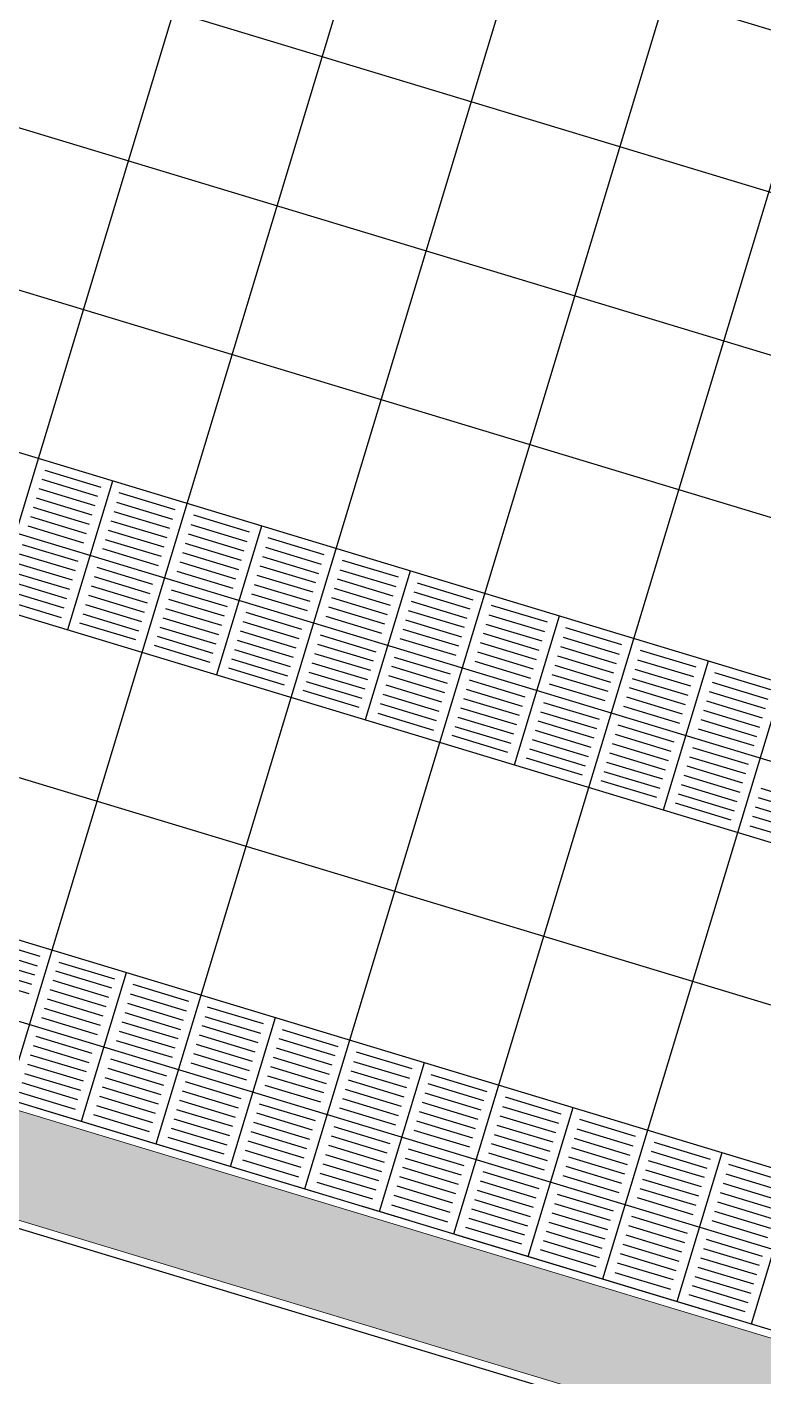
# Model space of a CAD drawing. Header units: inches. Extents: x -309 to 190, y -1585 to -1350.
# Drawn here: x -190.264 to -188.371, y -1380.215 to -1376.744 of the extents above; entities that cross this region are included whole.
import ezdxf

# ---------------------------------------------------------------- set-up
doc = ezdxf.new("R2010")
doc.units = ezdxf.units.IN
doc.header["$MEASUREMENT"] = 0
doc.linetypes.add('CENTER2', pattern=[1.125, 0.75, -0.125, 0.125, -0.125])
doc.linetypes.add('HIDDEN', pattern=[0.375, 0.25, -0.125])
for name, color, linetype in [('CIEGOS', 9, 'CONTINUOUS'), ('DET', 9, 'CONTINUOUS'), ('lm', 9, 'HIDDEN'), ('NO VIDENTES', 9, 'CONTINUOUS'), ('REVOQUE', 9, 'CONTINUOUS')]:
    doc.layers.add(name, color=color, linetype=linetype)
doc.layers.add('MURO 27', color=9, linetype='CONTINUOUS', lineweight=9)

msp = doc.modelspace()

# ---------------------------------------------------------------- hatches: boundary and pattern name
at = {"layer": 'MURO 27'}
h = msp.add_hatch(color=256, dxfattribs=at)
h.paths.add_polyline_path([(-206.8918, -1375.3082), (-211.4118, -1375.3082), (-211.4118, -1375.5782), (-208.6918, -1375.5782), (-208.6918, -1379.1682), (-208.4218, -1379.1682), (-208.4218, -1375.5782), (-206.8918, -1375.5782)])
h.paths.add_polyline_path([(-204.0482, -1375.6497), (-204.3067, -1375.5715), (-204.5294, -1376.3082), (-206.1218, -1376.3082), (-206.1218, -1375.3082), (-206.6218, -1375.3082), (-206.6218, -1375.5782), (-206.3918, -1375.5782), (-206.3918, -1376.3082), (-206.6218, -1376.3082), (-206.6218, -1375.9682), (-206.8918, -1375.9682), (-206.8918, -1378.8982), (-207.5818, -1378.8982), (-207.5818, -1379.1682), (-206.8918, -1379.1682), (-206.8918, -1378.9882), (-206.6218, -1378.9882), (-206.6218, -1376.5782), (-204.329, -1376.5782)])
h.paths.add_polyline_path([(-203.7499, -1375.4578), (-203.8281, -1375.7163), (-192.2851, -1379.2072), (-192.2851, -1379.1382), (-192.2261, -1378.943)])
h.paths.add_polyline_path([(-191.707, -1379.0999), (-191.7851, -1379.3584), (-184.6557, -1381.5145), (-184.5775, -1381.2561)])
h.paths.add_polyline_path([(-184.2118, -1381.8667), (-184.4818, -1381.8667), (-184.4818, -1383.6882), (-184.2118, -1383.6882)])
h.paths.add_polyline_path([(-184.2118, -1383.8882), (-184.4818, -1383.8882), (-184.4818, -1389.5882), (-184.2118, -1389.5882)])
h.paths.add_polyline_path([(-184.2118, -1389.7882), (-184.4818, -1389.7882), (-184.4818, -1395.4882), (-184.2118, -1395.4882)])
h.paths.add_polyline_path([(-184.2118, -1395.6882), (-184.4818, -1395.6882), (-184.4818, -1398.7382), (-184.2118, -1398.7382)])
h.paths.add_polyline_path([(-184.2118, -1399.9782), (-184.4818, -1399.9782), (-184.4818, -1401.2382), (-184.2118, -1401.2382)])
h.paths.add_polyline_path([(-184.2118, -1413.5382), (-184.4818, -1413.5382), (-184.4818, -1419.1182), (-184.2118, -1419.1182)])
h.paths.add_polyline_path([(-184.2118, -1410.6582), (-184.4818, -1410.6582), (-184.4818, -1410.8982), (-184.2118, -1410.8982)])
h.paths.add_polyline_path([(-199.2985, -1419.1182), (-206.0818, -1419.1182), (-206.0818, -1419.3882), (-199.2985, -1419.3882)])
h.paths.add_polyline_path([(-207.1218, -1419.1182), (-234.1018, -1419.1182), (-234.1018, -1419.3882), (-207.1218, -1419.3882)])
h.paths.add_polyline_path([(-192.0152, -1419.1182), (-198.7985, -1419.1182), (-198.7985, -1419.3882), (-192.0152, -1419.3882)])
h.paths.add_polyline_path([(-184.7118, -1419.1182), (-191.5152, -1419.1182), (-191.5152, -1419.3882), (-184.7118, -1419.3882)])
h.paths.add_polyline_path([(-234.3318, -1413.5382), (-234.6018, -1413.5382), (-234.6018, -1419.1182), (-234.3318, -1419.1182)])
h.paths.add_polyline_path([(-234.3318, -1407.6382), (-234.6018, -1407.6382), (-234.6018, -1413.0382), (-234.3318, -1413.0382)])
h.paths.add_polyline_path([(-234.3318, -1401.7382), (-234.6018, -1401.7382), (-234.6018, -1407.1382), (-234.3318, -1407.1382)])
h.paths.add_polyline_path([(-234.3318, -1398.0282), (-234.6018, -1398.0282), (-234.6018, -1401.2382), (-234.3318, -1401.2382)])
h.paths.add_polyline_path([(-234.3318, -1384.0382), (-234.6018, -1384.0382), (-234.6018, -1389.4382), (-234.3318, -1389.4382)])
h.paths.add_polyline_path([(-234.3318, -1389.9382), (-234.6018, -1389.9382), (-234.6018, -1395.3382), (-234.3318, -1395.3382)])
h.paths.add_polyline_path([(-234.3318, -1379.3782), (-234.6018, -1379.3782), (-234.6018, -1382.0482), (-234.3318, -1382.0482)])
h.paths.add_polyline_path([(-234.3318, -1382.5882), (-234.6018, -1382.5882), (-234.6018, -1383.5382), (-234.3318, -1383.5382)])
h.paths.add_polyline_path([(-206.6218, -1389.9382), (-206.8918, -1389.9382), (-206.8918, -1395.3382), (-206.6218, -1395.3382)])
h.paths.add_polyline_path([(-206.6218, -1384.0382), (-206.8918, -1384.0382), (-206.8918, -1389.4382), (-206.6218, -1389.4382)])
h.paths.add_polyline_path([(-206.6218, -1379.4882), (-206.8918, -1379.4882), (-206.8918, -1383.5382), (-206.6218, -1383.5382)])
h.paths.add_polyline_path([(-206.6218, -1398.0282), (-206.8918, -1398.0282), (-206.8918, -1401.2382), (-206.6218, -1401.2382)])
h.paths.add_polyline_path([(-206.6218, -1401.7382), (-206.8918, -1401.7382), (-206.8918, -1407.1382), (-206.6218, -1407.1382)])
h.paths.add_polyline_path([(-206.6218, -1407.6382), (-206.8918, -1407.6382), (-206.8918, -1407.7482), (-206.6218, -1407.7482)])

# ---------------------------------------------------------------- linework, layer by layer
at = {"layer": 'CIEGOS'}
for points in [[(-204.0052, -1373.6882), (-171.8211, -1383.4215)], [(-204.0644, -1374.0882), (-172.0635, -1383.7661)], [(-204.1827, -1374.8882), (-172.5483, -1384.4553)]]:
    msp.add_lwpolyline(points, dxfattribs=at)
at = {"layer": 'DET'}
for points in [[(-203.8277, -1372.4882), (-171.094, -1382.3877)], [(-203.8883, -1372.8882), (-171.336, -1382.7329)], [(-203.946, -1373.2882), (-171.5788, -1383.0769)], [(-204.0348, -1373.8882), (-171.9423, -1383.5938)], [(-204.1235, -1374.4882), (-172.3059, -1384.1107)], [(-204.2123, -1375.0882), (-172.6803, -1384.6243)], [(-190.6977, -1379.3843), (-189.5832, -1375.6991)], [(-190.3148, -1379.5001), (-189.2003, -1375.8149)], [(-189.9319, -1379.6159), (-188.8174, -1375.9307)], [(-189.5491, -1379.7317), (-188.4346, -1376.0465)], [(-189.1662, -1379.8475), (-188.0517, -1376.1623)], [(-188.7833, -1379.9632), (-187.6688, -1376.2781)], [(-189.7714, -1376.3213), (-185.5597, -1377.595)], [(-188.4004, -1380.079), (-187.286, -1376.3939)], [(-190.1589, -1378.2936), (-190.0431, -1377.9107)], [(-189.776, -1378.4094), (-189.6602, -1378.0265)], [(-189.3931, -1378.5251), (-189.2773, -1378.1423)], [(-189.0103, -1378.6409), (-188.8945, -1378.2581)], [(-188.6274, -1378.7567), (-188.5116, -1378.3739)], [(-190.1234, -1379.558), (-190.0076, -1379.1751)], [(-189.7405, -1379.6738), (-189.6247, -1379.2909)], [(-189.3576, -1379.7896), (-189.2418, -1379.4067)], [(-188.9748, -1379.9054), (-188.859, -1379.5225)], [(-188.5919, -1380.0211), (-188.4761, -1379.6383)]]:
    msp.add_lwpolyline(points, dxfattribs=at)
at = {"layer": 'lm', "linetype": 'CENTER2'}
msp.add_lwpolyline([(-206.3913, -1374.6381), (-171.2368, -1385.2698)], dxfattribs=at)
at = {"layer": 'MURO 27'}
for points in [[(-206.6218, -1375.3082), (-206.1218, -1375.3082), (-206.1218, -1376.3082), (-204.5294, -1376.3082), (-204.2285, -1375.3131), (-184.5775, -1381.2561)], [(-206.6218, -1376.5782), (-204.329, -1376.5782), (-204.0482, -1375.6497), (-184.6557, -1381.5145)]]:
    msp.add_lwpolyline(points, dxfattribs=at)
at = {"layer": 'NO VIDENTES'}
for p, q in [((-190.2178, -1377.884), (-190.0742, -1377.9274)), ((-190.0815, -1377.9513), (-190.2251, -1377.9079)), ((-190.096, -1377.9992), (-190.2395, -1377.9557)), ((-190.0887, -1377.9752), (-190.2323, -1377.9318)), ((-189.8828, -1377.9853), (-190.0264, -1377.9418)), ((-190.1032, -1378.0231), (-190.2468, -1377.9797)), ((-190.0409, -1377.9897), (-189.8973, -1378.0331)), ((-190.0336, -1377.9658), (-189.89, -1378.0092)), ((-190.1177, -1378.071), (-190.2612, -1378.0275)), ((-190.1104, -1378.047), (-190.254, -1378.0036)), ((-190.0481, -1378.0136), (-189.9045, -1378.0571)), ((-189.8422, -1378.0237), (-189.6986, -1378.0671)), ((-189.6914, -1378.0432), (-189.835, -1377.9997)), ((-190.0626, -1378.0615), (-189.919, -1378.1049)), ((-190.0553, -1378.0376), (-189.9118, -1378.081)), ((-189.8494, -1378.0476), (-189.7058, -1378.091)), ((-189.4999, -1378.1011), (-189.6435, -1378.0576)), ((-190.1394, -1378.1427), (-190.283, -1378.0993)), ((-190.1321, -1378.1188), (-190.2757, -1378.0754)), ((-190.0698, -1378.0854), (-189.9262, -1378.1288)), ((-189.8639, -1378.0955), (-189.7203, -1378.1389)), ((-189.8567, -1378.0715), (-189.7131, -1378.115)), ((-189.6508, -1378.0816), (-189.5072, -1378.125)), ((-190.1466, -1378.1667), (-190.2902, -1378.1232)), ((-190.0843, -1378.1333), (-189.9407, -1378.1767)), ((-189.8711, -1378.1194), (-189.7276, -1378.1628)), ((-189.6652, -1378.1294), (-189.5216, -1378.1728)), ((-189.658, -1378.1055), (-189.5144, -1378.1489)), ((-189.3085, -1378.159), (-189.4521, -1378.1155)), ((-190.1539, -1378.1906), (-190.2974, -1378.1472)), ((-190.0915, -1378.1572), (-189.9479, -1378.2006)), ((-189.8784, -1378.1433), (-189.7348, -1378.1867)), ((-189.6725, -1378.1534), (-189.5289, -1378.1968)), ((-189.4666, -1378.1634), (-189.323, -1378.2068)), ((-189.4593, -1378.1395), (-189.3157, -1378.1829)), ((-190.1683, -1378.2385), (-190.3119, -1378.195)), ((-190.1611, -1378.2145), (-190.3047, -1378.1711)), ((-190.0988, -1378.1811), (-189.9552, -1378.2246)), ((-189.8928, -1378.1912), (-189.7493, -1378.2346)), ((-189.6869, -1378.2012), (-189.5434, -1378.2446)), ((-189.6797, -1378.1773), (-189.5361, -1378.2207)), ((-189.4738, -1378.1873), (-189.3302, -1378.2307)), ((-189.1243, -1378.2408), (-189.2679, -1378.1974)), ((-189.2606, -1378.1734), (-189.1171, -1378.2169)), ((-190.3191, -1378.219), (-190.1756, -1378.2624)), ((-190.1132, -1378.229), (-189.9697, -1378.2724)), ((-190.106, -1378.2051), (-189.9624, -1378.2485)), ((-189.9001, -1378.2151), (-189.7565, -1378.2585)), ((-189.4883, -1378.2352), (-189.3447, -1378.2786)), ((-189.481, -1378.2113), (-189.3374, -1378.2547)), ((-189.1315, -1378.2647), (-189.2751, -1378.2213)), ((-188.9256, -1378.2747), (-189.0692, -1378.2313)), ((-190.1205, -1378.2529), (-189.9769, -1378.2964)), ((-189.9146, -1378.263), (-189.771, -1378.3064)), ((-189.9073, -1378.239), (-189.7637, -1378.2825)), ((-189.7086, -1378.273), (-189.5651, -1378.3164)), ((-189.7014, -1378.2491), (-189.5578, -1378.2925)), ((-189.4955, -1378.2591), (-189.3519, -1378.3025)), ((-189.146, -1378.3126), (-189.2896, -1378.2691)), ((-189.1388, -1378.2886), (-189.2824, -1378.2452)), ((-189.0764, -1378.2553), (-188.9329, -1378.2987)), ((-189.9841, -1378.3203), (-190.1277, -1378.2769)), ((-189.9218, -1378.2869), (-189.7782, -1378.3303)), ((-189.7159, -1378.2969), (-189.5723, -1378.3404)), ((-189.51, -1378.307), (-189.3664, -1378.3504)), ((-189.1532, -1378.3365), (-189.2968, -1378.2931)), ((-189.0909, -1378.3031), (-188.9473, -1378.3465)), ((-189.0837, -1378.2792), (-188.9401, -1378.3226)), ((-188.7342, -1378.3326), (-188.8778, -1378.2892)), ((-189.7927, -1378.3782), (-189.9363, -1378.3348)), ((-189.929, -1378.3108), (-189.7855, -1378.3542)), ((-189.7231, -1378.3209), (-189.5795, -1378.3643)), ((-189.5172, -1378.3309), (-189.3736, -1378.3743)), ((-189.1605, -1378.3604), (-189.3041, -1378.317)), ((-189.0982, -1378.327), (-188.9546, -1378.3705)), ((-188.8922, -1378.3371), (-188.7487, -1378.3805)), ((-188.885, -1378.3132), (-188.7414, -1378.3566)), ((-189.7376, -1378.3687), (-189.594, -1378.4121)), ((-189.7304, -1378.3448), (-189.5868, -1378.3882)), ((-189.5244, -1378.3548), (-189.3809, -1378.3983)), ((-189.175, -1378.4083), (-189.3185, -1378.3649)), ((-189.1126, -1378.3749), (-188.969, -1378.4183)), ((-189.1054, -1378.351), (-188.9618, -1378.3944)), ((-188.8995, -1378.361), (-188.7559, -1378.4044)), ((-188.6936, -1378.371), (-188.55, -1378.4145)), ((-188.5428, -1378.3905), (-188.6863, -1378.3471)), ((-189.6013, -1378.4361), (-189.7448, -1378.3927)), ((-189.5389, -1378.4027), (-189.3953, -1378.4461)), ((-189.5317, -1378.3788), (-189.3881, -1378.4222)), ((-189.1822, -1378.4322), (-189.3258, -1378.3888)), ((-188.914, -1378.4089), (-188.7704, -1378.4523)), ((-188.9067, -1378.3849), (-188.7631, -1378.4284)), ((-188.7008, -1378.395), (-188.5572, -1378.4384)), ((-188.3513, -1378.4484), (-188.4949, -1378.405)), ((-189.5462, -1378.4266), (-189.4026, -1378.47)), ((-189.1967, -1378.4801), (-189.3402, -1378.4367)), ((-189.1894, -1378.4561), (-189.333, -1378.4127)), ((-189.1343, -1378.4467), (-188.9908, -1378.4901)), ((-189.1271, -1378.4228), (-188.9835, -1378.4662)), ((-188.9212, -1378.4328), (-188.7776, -1378.4762)), ((-188.7153, -1378.4428), (-188.5717, -1378.4863)), ((-188.708, -1378.4189), (-188.5645, -1378.4623)), ((-188.5021, -1378.4289), (-188.3586, -1378.4724)), ((-189.4098, -1378.494), (-189.5534, -1378.4505)), ((-189.2039, -1378.504), (-189.3475, -1378.4606)), ((-189.1416, -1378.4706), (-188.998, -1378.514)), ((-188.9357, -1378.4807), (-188.7921, -1378.5241)), ((-188.7225, -1378.4668), (-188.5789, -1378.5102)), ((-188.5166, -1378.4768), (-188.373, -1378.5202)), ((-188.5094, -1378.4529), (-188.3658, -1378.4963)), ((-189.362, -1378.5084), (-189.2184, -1378.5519)), ((-189.2111, -1378.5279), (-189.3547, -1378.4845)), ((-189.1488, -1378.4946), (-189.0052, -1378.538)), ((-188.9429, -1378.5046), (-188.7993, -1378.548)), ((-188.7298, -1378.4907), (-188.5862, -1378.5341)), ((-188.5238, -1378.5007), (-188.3803, -1378.5442)), ((-189.1633, -1378.5424), (-189.0197, -1378.5858)), ((-189.156, -1378.5185), (-189.0125, -1378.5619)), ((-188.9501, -1378.5285), (-188.8066, -1378.5719)), ((-188.7442, -1378.5386), (-188.6006, -1378.582)), ((-188.5383, -1378.5486), (-188.3947, -1378.592)), ((-188.5311, -1378.5247), (-188.3875, -1378.5681)), ((-189.0269, -1378.6098), (-189.1705, -1378.5663)), ((-188.9646, -1378.5764), (-188.821, -1378.6198)), ((-188.9574, -1378.5524), (-188.8138, -1378.5959)), ((-188.7515, -1378.5625), (-188.6079, -1378.6059)), ((-188.9718, -1378.6003), (-188.8283, -1378.6437)), ((-188.7659, -1378.6103), (-188.6224, -1378.6538)), ((-188.7587, -1378.5864), (-188.6151, -1378.6298)), ((-188.56, -1378.6204), (-188.4164, -1378.6638)), ((-188.5528, -1378.5964), (-188.4092, -1378.6399)), ((-188.8355, -1378.6677), (-188.9791, -1378.6242)), ((-188.7732, -1378.6343), (-188.6296, -1378.6777)), ((-188.5673, -1378.6443), (-188.4237, -1378.6877)), ((-188.6441, -1378.7256), (-188.7876, -1378.6821)), ((-188.7804, -1378.6582), (-188.6368, -1378.7016)), ((-188.5745, -1378.6682), (-188.4309, -1378.7117)), ((-188.589, -1378.7161), (-188.4454, -1378.7595)), ((-188.5817, -1378.6922), (-188.4382, -1378.7356)), ((-188.2322, -1378.7456), (-188.3758, -1378.7022)), ((-188.4526, -1378.7834), (-188.5962, -1378.74)), ((-188.2467, -1378.7935), (-188.3903, -1378.7501)), ((-188.2395, -1378.7696), (-188.3831, -1378.7261)), ((-188.254, -1378.8174), (-188.3975, -1378.774)), ((-188.4048, -1378.7979), (-188.2612, -1378.8413)), ((-190.2302, -1379.1339), (-190.3738, -1379.0905)), ((-190.3882, -1379.1383), (-190.2447, -1379.1817)), ((-190.381, -1379.1144), (-190.2374, -1379.1578)), ((-190.3955, -1379.1623), (-190.2519, -1379.2057)), ((-190.046, -1379.2157), (-190.1896, -1379.1723)), ((-190.1823, -1379.1484), (-190.0387, -1379.1918)), ((-190.4027, -1379.1862), (-190.2591, -1379.2296)), ((-190.0532, -1379.2396), (-190.1968, -1379.1962)), ((-189.8473, -1379.2497), (-189.9909, -1379.2063)), ((-190.0677, -1379.2875), (-190.2113, -1379.2441)), ((-190.0605, -1379.2636), (-190.204, -1379.2202)), ((-189.9981, -1379.2302), (-189.8545, -1379.2736)), ((-190.0749, -1379.3114), (-190.2185, -1379.268)), ((-190.0126, -1379.278), (-189.869, -1379.3215)), ((-190.0054, -1379.2541), (-189.8618, -1379.2975)), ((-189.6559, -1379.3076), (-189.7995, -1379.2642)), ((-190.0822, -1379.3354), (-190.2257, -1379.2919)), ((-190.0198, -1379.302), (-189.8763, -1379.3454)), ((-189.8139, -1379.312), (-189.6703, -1379.3554)), ((-189.8067, -1379.2881), (-189.6631, -1379.3315)), ((-190.0966, -1379.3832), (-190.2402, -1379.3398)), ((-190.0271, -1379.3259), (-189.8835, -1379.3693)), ((-189.8212, -1379.3359), (-189.6776, -1379.3794)), ((-189.4717, -1379.3894), (-189.6153, -1379.346)), ((-189.608, -1379.3221), (-189.4644, -1379.3655)), ((-190.1039, -1379.4072), (-190.2475, -1379.3637)), ((-190.0343, -1379.3498), (-189.8907, -1379.3933)), ((-189.8356, -1379.3838), (-189.6921, -1379.4272)), ((-189.8284, -1379.3599), (-189.6848, -1379.4033)), ((-189.4789, -1379.4133), (-189.6225, -1379.3699)), ((-189.273, -1379.4234), (-189.4166, -1379.3799)), ((-190.1184, -1379.455), (-190.2619, -1379.4116)), ((-190.1111, -1379.4311), (-190.2547, -1379.3877)), ((-190.0488, -1379.3977), (-189.9052, -1379.4411)), ((-189.8429, -1379.4077), (-189.6993, -1379.4512)), ((-189.4934, -1379.4612), (-189.637, -1379.4178)), ((-189.4861, -1379.4373), (-189.6297, -1379.3938)), ((-189.4238, -1379.4039), (-189.2802, -1379.4473)), ((-190.1256, -1379.4789), (-190.2692, -1379.4355)), ((-190.0633, -1379.4456), (-189.9197, -1379.489)), ((-190.056, -1379.4216), (-189.9124, -1379.465)), ((-189.5006, -1379.4851), (-189.6442, -1379.4417)), ((-189.4383, -1379.4517), (-189.2947, -1379.4952)), ((-189.4311, -1379.4278), (-189.2875, -1379.4712)), ((-189.2251, -1379.4378), (-189.0816, -1379.4813)), ((-190.2836, -1379.4834), (-190.1401, -1379.5268)), ((-190.1328, -1379.5029), (-190.2764, -1379.4594)), ((-190.0705, -1379.4695), (-189.9269, -1379.5129)), ((-189.8646, -1379.4795), (-189.721, -1379.5229)), ((-189.8573, -1379.4556), (-189.7138, -1379.499)), ((-189.5079, -1379.5091), (-189.6514, -1379.4656)), ((-189.4455, -1379.4757), (-189.3019, -1379.5191)), ((-189.096, -1379.5291), (-189.2396, -1379.4857)), ((-189.0888, -1379.5052), (-189.2324, -1379.4618)), ((-190.085, -1379.5173), (-189.9414, -1379.5608)), ((-190.0777, -1379.4934), (-189.9342, -1379.5368)), ((-189.8718, -1379.5035), (-189.7282, -1379.5469)), ((-189.5223, -1379.5569), (-189.6659, -1379.5135)), ((-189.4528, -1379.4996), (-189.3092, -1379.543)), ((-189.1033, -1379.5531), (-189.2469, -1379.5096)), ((-189.0409, -1379.5197), (-188.8974, -1379.5631)), ((-188.8901, -1379.5392), (-189.0337, -1379.4957)), ((-189.9486, -1379.5847), (-190.0922, -1379.5413)), ((-189.8863, -1379.5513), (-189.7427, -1379.5947)), ((-189.8791, -1379.5274), (-189.7355, -1379.5708)), ((-189.5296, -1379.5808), (-189.6731, -1379.5374)), ((-189.46, -1379.5235), (-189.3164, -1379.5669)), ((-189.1177, -1379.6009), (-189.2613, -1379.5575)), ((-189.1105, -1379.577), (-189.2541, -1379.5336)), ((-189.0482, -1379.5436), (-188.9046, -1379.587)), ((-188.6987, -1379.5971), (-188.8423, -1379.5536)), ((-189.8935, -1379.5752), (-189.75, -1379.6187)), ((-189.544, -1379.6287), (-189.6876, -1379.5853)), ((-189.5368, -1379.6048), (-189.6804, -1379.5613)), ((-189.4745, -1379.5714), (-189.3309, -1379.6148)), ((-189.125, -1379.6248), (-189.2686, -1379.5814)), ((-189.0627, -1379.5915), (-188.9191, -1379.6349)), ((-189.0554, -1379.5675), (-188.9118, -1379.6109)), ((-188.8495, -1379.5776), (-188.7059, -1379.621)), ((-189.7572, -1379.6426), (-189.9008, -1379.5992)), ((-189.5513, -1379.6526), (-189.6949, -1379.6092)), ((-189.4889, -1379.6192), (-189.3454, -1379.6627)), ((-189.4817, -1379.5953), (-189.3381, -1379.6387)), ((-189.0699, -1379.6154), (-188.9263, -1379.6588)), ((-188.864, -1379.6254), (-188.7204, -1379.6688)), ((-188.8567, -1379.6015), (-188.7132, -1379.6449)), ((-188.6508, -1379.6115), (-188.5073, -1379.655)), ((-189.7093, -1379.6571), (-189.5658, -1379.7005)), ((-189.5585, -1379.6766), (-189.7021, -1379.6331)), ((-189.4962, -1379.6432), (-189.3526, -1379.6866)), ((-189.1467, -1379.6966), (-189.2903, -1379.6532)), ((-189.1395, -1379.6727), (-189.283, -1379.6293)), ((-189.0771, -1379.6393), (-188.9335, -1379.6827)), ((-188.8712, -1379.6494), (-188.7276, -1379.6928)), ((-188.5217, -1379.7028), (-188.6653, -1379.6594)), ((-188.5145, -1379.6789), (-188.6581, -1379.6355)), ((-189.5107, -1379.691), (-189.3671, -1379.7345)), ((-189.5034, -1379.6671), (-189.3598, -1379.7105)), ((-189.1539, -1379.7206), (-189.2975, -1379.6771)), ((-189.0916, -1379.6872), (-188.948, -1379.7306)), ((-188.8785, -1379.6733), (-188.7349, -1379.7167)), ((-188.529, -1379.7267), (-188.6725, -1379.6833)), ((-188.4666, -1379.6934), (-188.3231, -1379.7368)), ((-188.3158, -1379.7128), (-188.4594, -1379.6694)), ((-189.3743, -1379.7584), (-189.5179, -1379.715)), ((-189.1684, -1379.7684), (-189.312, -1379.725)), ((-189.1612, -1379.7445), (-189.3047, -1379.7011)), ((-189.0988, -1379.7111), (-188.9553, -1379.7545)), ((-188.8857, -1379.6972), (-188.7421, -1379.7406)), ((-188.5434, -1379.7746), (-188.687, -1379.7312)), ((-188.5362, -1379.7507), (-188.6798, -1379.7072)), ((-188.4739, -1379.7173), (-188.3303, -1379.7607)), ((-189.1756, -1379.7923), (-189.3192, -1379.7489)), ((-189.1133, -1379.759), (-188.9697, -1379.8024)), ((-189.1061, -1379.735), (-188.9625, -1379.7785)), ((-188.9002, -1379.7451), (-188.7566, -1379.7885)), ((-188.5507, -1379.7985), (-188.6943, -1379.7551)), ((-188.4883, -1379.7651), (-188.3448, -1379.8086)), ((-188.4811, -1379.7412), (-188.3375, -1379.7846)), ((-189.3265, -1379.7729), (-189.1829, -1379.8163)), ((-189.1205, -1379.7829), (-188.977, -1379.8263)), ((-188.9146, -1379.7929), (-188.7711, -1379.8364)), ((-188.9074, -1379.769), (-188.7638, -1379.8124)), ((-188.4956, -1379.7891), (-188.352, -1379.8325)), ((-188.9914, -1379.8742), (-189.135, -1379.8308)), ((-189.1278, -1379.8068), (-188.9842, -1379.8502)), ((-188.9219, -1379.8169), (-188.7783, -1379.8603)), ((-188.5724, -1379.8703), (-188.716, -1379.8269)), ((-188.5651, -1379.8464), (-188.7087, -1379.803)), ((-188.5028, -1379.813), (-188.3592, -1379.8564)), ((-188.9363, -1379.8647), (-188.7928, -1379.9081)), ((-188.9291, -1379.8408), (-188.7855, -1379.8842)), ((-188.5796, -1379.8942), (-188.7232, -1379.8508)), ((-188.5173, -1379.8609), (-188.3737, -1379.9043)), ((-188.8, -1379.9321), (-188.9436, -1379.8886)), ((-188.5941, -1379.9421), (-188.7377, -1379.8987)), ((-188.5869, -1379.9182), (-188.7304, -1379.8748)), ((-188.5245, -1379.8848), (-188.3809, -1379.9282)), ((-188.6013, -1379.966), (-188.7449, -1379.9226)), ((-188.539, -1379.9327), (-188.3954, -1379.9761)), ((-188.5318, -1379.9087), (-188.3882, -1379.9521)), ((-188.7521, -1379.9465), (-188.6086, -1379.99)), ((-188.5462, -1379.9566), (-188.4027, -1380)), ((-188.4171, -1380.0479), (-188.5607, -1380.0044)), ((-188.5535, -1379.9805), (-188.4099, -1380.0239))]:
    msp.add_line(p, q, dxfattribs=at)
at = {"layer": 'REVOQUE'}
for points in [[(-206.6018, -1375.2882), (-206.1018, -1375.2882), (-206.1018, -1376.2882), (-204.5443, -1376.2882), (-204.2418, -1375.2882), (-184.1918, -1381.3518)], [(-206.6018, -1376.5982), (-204.3142, -1376.5982), (-204.0349, -1375.6746), (-184.5018, -1381.5819)]]:
    msp.add_lwpolyline(points, dxfattribs=at)

doc.saveas('drawing.dxf')
